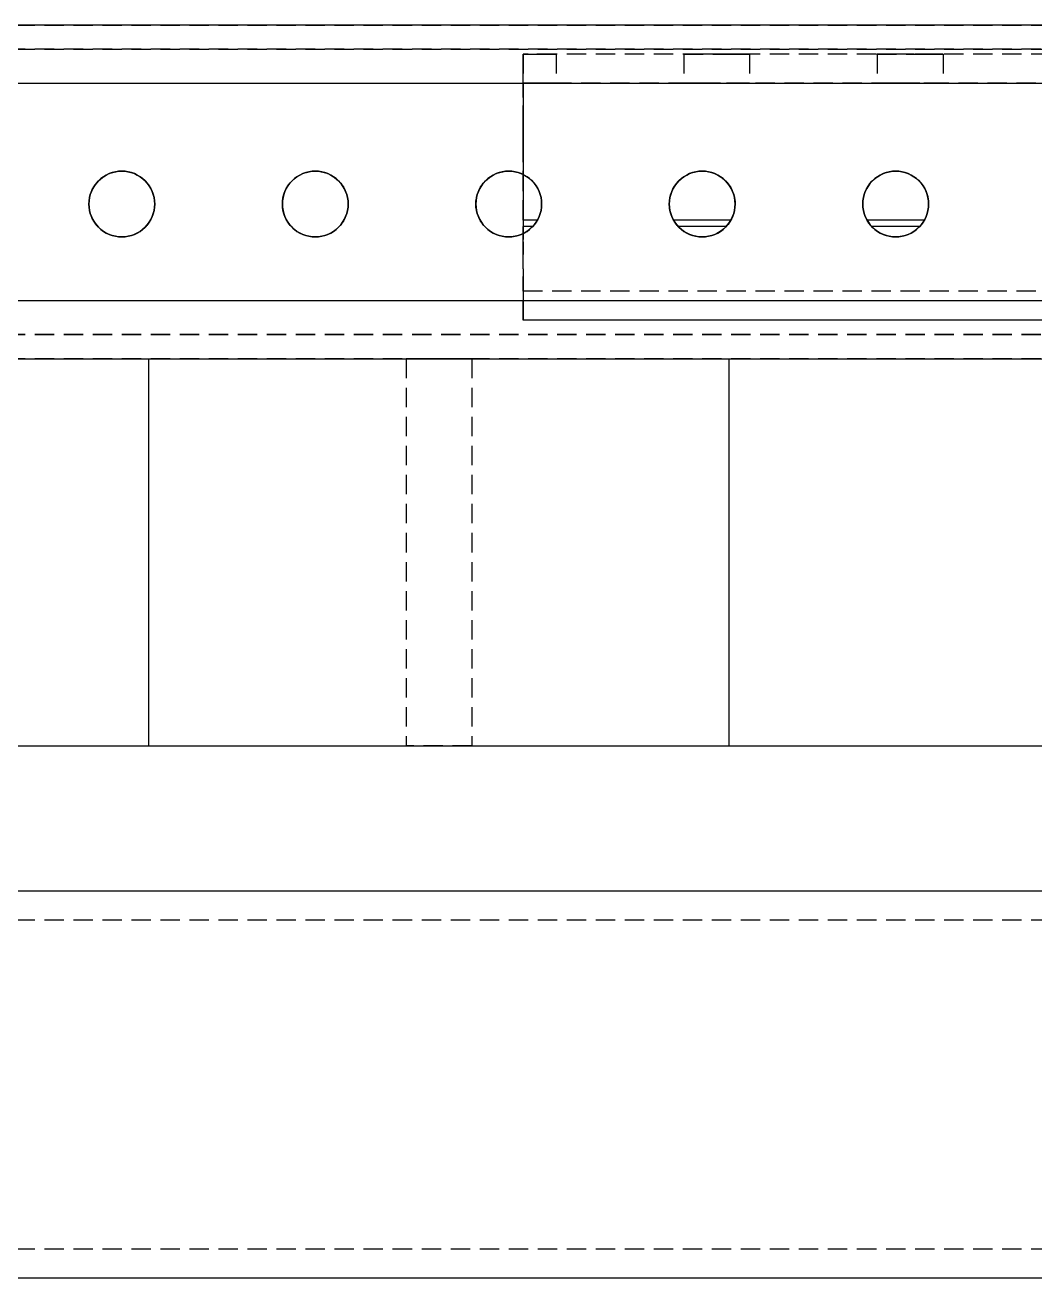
# Model space of a CAD drawing. Header units: metres. Extents: x -200 to 4040, y -1684 to 360.
# Drawn here: x 1070 to 1174.4, y -775 to -645.5 of the extents above; entities that cross this region are included whole.
import ezdxf

# ---------------------------------------------------------------- set-up
doc = ezdxf.new("R2010")
doc.units = ezdxf.units.M
doc.linetypes.add('DASHED2', pattern=[3, 2, -1])
for name, color, linetype in [('GIZLI', 8, 'DASHED2'), ('GORUNEN', 7, 'Continuous'), ('TEGET', 9, 'Continuous')]:
    doc.layers.add(name, color=color, linetype=linetype)

msp = doc.modelspace()

# ---------------------------------------------------------------- linework, layer by layer
at = {"layer": 'GIZLI'}
for points in [[(2630, -645.5), (445, -645.5)], [(445, -645.5), (2630, -645.5)], [(445, -645.5), (2630, -645.5)], [(2630, -648), (445, -648)], [(445, -648), (2630, -648)], [(2630, -648), (445, -648)], [(445, -648), (2630, -648)], [(1121.5, -653), (1121.5, -648.5)], [(1121.5, -651.5), (1121.5, -648.5)], [(2670, -648.5), (1121.5, -648.5)], [(1121.5, -651.5), (1121.5, -648.5)], [(1121.5, -648.5), (1121.5, -653)], [(2670, -648.5), (1121.5, -648.5)], [(1124.9, -648.5), (1121.5, -648.5)], [(1121.5, -648.5), (1121.5, -651.5)], [(1121.5, -648.5), (1123.13, -648.5)], [(1121.5, -648.5), (1121.5, -651.5)], [(1123.13, -648.5), (1124.9, -648.5)], [(1124.9, -648.5), (1124.9, -651.5)], [(1139.87, -648.5), (1138.1, -648.5)], [(1138.1, -648.5), (1143.13, -648.5)], [(1138.1, -648.5), (1138.1, -651.5)], [(1144.9, -648.5), (1139.87, -648.5)], [(1143.13, -648.5), (1144.9, -648.5)], [(1144.9, -648.5), (1144.9, -651.5)], [(1159.87, -648.5), (1158.1, -648.5)], [(1158.1, -648.5), (1163.13, -648.5)], [(1158.1, -648.5), (1158.1, -651.5)], [(1164.9, -648.5), (1159.87, -648.5)], [(1163.13, -648.5), (1164.9, -648.5)], [(1164.9, -648.5), (1164.9, -651.5)], [(1121.5, -653), (1121.5, -651.5)], [(1121.5, -651.5), (1121.5, -653)], [(1124.9, -651.5), (1121.5, -651.5)], [(1121.5, -651.5), (1123.13, -651.5)], [(3061.5, -651.5), (1121.5, -651.5)], [(3061.5, -651.5), (1121.5, -651.5)], [(1123.13, -651.5), (1124.9, -651.5)], [(1139.87, -651.5), (1138.1, -651.5)], [(1138.1, -651.5), (1143.13, -651.5)], [(1144.9, -651.5), (1139.87, -651.5)], [(1143.13, -651.5), (1144.9, -651.5)], [(1159.87, -651.5), (1158.1, -651.5)], [(1158.1, -651.5), (1163.13, -651.5)], [(1164.9, -651.5), (1159.87, -651.5)], [(1163.13, -651.5), (1164.9, -651.5)], [(1121.5, -653), (1121.5, -653.807)], [(1121.5, -653), (1121.5, -653.807)], [(1121.5, -653), (1121.5, -653.807)], [(1121.5, -653), (1121.5, -653.807)], [(1121.5, -655.269), (1121.5, -653.807)], [(1121.5, -653.807), (1121.5, -658.192)], [(1121.5, -653.807), (1121.5, -658.192)], [(1121.5, -653.807), (1121.5, -655.269)], [(1121.5, -658.192), (1121.5, -655.269)], [(1121.5, -655.917), (1121.5, -655.269)], [(1121.5, -655.269), (1121.5, -658.192)], [(1121.5, -655.269), (1121.5, -655.917)], [(1121.5, -655.917), (1121.5, -668.583)], [(1121.5, -658.84), (1121.5, -655.917)], [(1121.5, -655.917), (1121.5, -658.84)], [(1121.5, -668.583), (1121.5, -655.917)], [(1121.5, -658.192), (1121.5, -658.84)], [(1121.5, -658.192), (1121.5, -658.84)], [(1121.5, -658.84), (1121.5, -660.949)], [(1121.5, -665.66), (1121.5, -658.84)], [(1076.6, -664), (1076.616, -663.667), (1076.665, -663.337), (1076.746, -663.013), (1076.859, -662.699), (1077.001, -662.397), (1077.173, -662.111), (1077.372, -661.843), (1077.596, -661.596), (1077.843, -661.372), (1078.111, -661.173), (1078.397, -661.001), (1078.699, -660.859), (1079.013, -660.746), (1079.337, -660.665), (1079.667, -660.616), (1080, -660.6)], [(1080, -660.6), (1079.667, -660.616), (1079.337, -660.665), (1079.013, -660.746), (1078.699, -660.859), (1078.397, -661.001), (1078.111, -661.173), (1077.843, -661.372), (1077.596, -661.596), (1077.372, -661.843), (1077.173, -662.111), (1077.001, -662.397), (1076.859, -662.699), (1076.746, -663.013), (1076.665, -663.337), (1076.616, -663.667), (1076.6, -664)], [(1078.231, -661.097), (1078.503, -660.947), (1078.787, -660.824), (1079.081, -660.726), (1079.383, -660.656), (1079.69, -660.614), (1080, -660.6)], [(1080, -660.6), (1080.31, -660.614), (1080.617, -660.656), (1080.919, -660.726), (1081.213, -660.824), (1081.497, -660.947), (1081.769, -661.097)], [(1080, -660.6), (1080.333, -660.616), (1080.663, -660.665), (1080.987, -660.746), (1081.301, -660.859), (1081.603, -661.001), (1081.889, -661.173), (1082.157, -661.372), (1082.404, -661.596), (1082.628, -661.843), (1082.827, -662.111), (1082.999, -662.397), (1083.141, -662.699), (1083.254, -663.013), (1083.335, -663.337), (1083.384, -663.667), (1083.4, -664)], [(1083.4, -664), (1083.384, -663.667), (1083.335, -663.337), (1083.254, -663.013), (1083.141, -662.699), (1082.999, -662.397), (1082.827, -662.111), (1082.628, -661.843), (1082.404, -661.596), (1082.157, -661.372), (1081.889, -661.173), (1081.603, -661.001), (1081.301, -660.859), (1080.987, -660.746), (1080.663, -660.665), (1080.333, -660.616), (1080, -660.6)], [(1096.6, -664), (1096.616, -663.667), (1096.665, -663.337), (1096.746, -663.013), (1096.859, -662.699), (1097.001, -662.397), (1097.173, -662.111), (1097.372, -661.843), (1097.596, -661.596), (1097.843, -661.372), (1098.111, -661.173), (1098.397, -661.001), (1098.699, -660.859), (1099.013, -660.746), (1099.337, -660.665), (1099.667, -660.616), (1100, -660.6)], [(1100, -660.6), (1099.667, -660.616), (1099.337, -660.665), (1099.013, -660.746), (1098.699, -660.859), (1098.397, -661.001), (1098.111, -661.173), (1097.843, -661.372), (1097.596, -661.596), (1097.372, -661.843), (1097.173, -662.111), (1097.001, -662.397), (1096.859, -662.699), (1096.746, -663.013), (1096.665, -663.337), (1096.616, -663.667), (1096.6, -664)], [(1098.231, -661.097), (1098.503, -660.947), (1098.787, -660.824), (1099.081, -660.726), (1099.383, -660.656), (1099.69, -660.614), (1100, -660.6)], [(1100, -660.6), (1100.31, -660.614), (1100.617, -660.656), (1100.919, -660.726), (1101.213, -660.824), (1101.497, -660.947), (1101.769, -661.097)], [(1100, -660.6), (1100.333, -660.616), (1100.663, -660.665), (1100.987, -660.746), (1101.301, -660.859), (1101.603, -661.001), (1101.889, -661.173), (1102.157, -661.372), (1102.404, -661.596), (1102.628, -661.843), (1102.827, -662.111), (1102.999, -662.397), (1103.141, -662.699), (1103.254, -663.013), (1103.335, -663.337), (1103.384, -663.667), (1103.4, -664)], [(1103.4, -664), (1103.384, -663.667), (1103.335, -663.337), (1103.254, -663.013), (1103.141, -662.699), (1102.999, -662.397), (1102.827, -662.111), (1102.628, -661.843), (1102.404, -661.596), (1102.157, -661.372), (1101.889, -661.173), (1101.603, -661.001), (1101.301, -660.859), (1100.987, -660.746), (1100.663, -660.665), (1100.333, -660.616), (1100, -660.6)], [(1116.6, -664), (1116.616, -663.667), (1116.665, -663.337), (1116.746, -663.013), (1116.859, -662.699), (1117.001, -662.397), (1117.173, -662.111), (1117.372, -661.843), (1117.596, -661.596), (1117.843, -661.372), (1118.111, -661.173), (1118.397, -661.001), (1118.699, -660.859), (1119.013, -660.746), (1119.337, -660.665), (1119.667, -660.616), (1120, -660.6)], [(1120, -660.6), (1119.667, -660.616), (1119.337, -660.665), (1119.013, -660.746), (1118.699, -660.859), (1118.397, -661.001), (1118.111, -661.173), (1117.843, -661.372), (1117.596, -661.596), (1117.372, -661.843), (1117.173, -662.111), (1117.001, -662.397), (1116.859, -662.699), (1116.746, -663.013), (1116.665, -663.337), (1116.616, -663.667), (1116.6, -664)], [(1118.231, -661.097), (1118.503, -660.947), (1118.787, -660.824), (1119.081, -660.726), (1119.383, -660.656), (1119.69, -660.614), (1120, -660.6)], [(1120, -660.6), (1120.324, -660.615), (1120.645, -660.662), (1120.96, -660.738), (1121.267, -660.845), (1121.561, -660.98), (1121.842, -661.142), (1122.106, -661.331), (1122.351, -661.544), (1122.574, -661.779), (1122.774, -662.034), (1122.949, -662.307), (1123.097, -662.596), (1123.216, -662.897), (1123.307, -663.209), (1123.367, -663.528), (1123.392, -663.763), (1123.4, -664)], [(1120, -660.6), (1120.333, -660.616), (1120.663, -660.665), (1120.987, -660.746), (1121.301, -660.859), (1121.603, -661.001), (1121.889, -661.173), (1122.157, -661.372), (1122.404, -661.596), (1122.628, -661.843), (1122.827, -662.111), (1122.999, -662.397), (1123.141, -662.699), (1123.254, -663.013), (1123.335, -663.337), (1123.384, -663.667), (1123.4, -664)], [(1123.4, -664), (1123.384, -663.667), (1123.335, -663.337), (1123.254, -663.013), (1123.141, -662.699), (1122.999, -662.397), (1122.827, -662.111), (1122.628, -661.843), (1122.404, -661.596), (1122.157, -661.372), (1121.889, -661.173), (1121.603, -661.001), (1121.301, -660.859), (1120.987, -660.746), (1120.663, -660.665), (1120.333, -660.616), (1120, -660.6)], [(1136.6, -664), (1136.615, -663.676), (1136.662, -663.355), (1136.738, -663.04), (1136.845, -662.733), (1136.98, -662.439), (1137.142, -662.158), (1137.331, -661.894), (1137.544, -661.649), (1137.779, -661.426), (1138.034, -661.226), (1138.307, -661.051), (1138.596, -660.903), (1138.897, -660.784), (1139.209, -660.693), (1139.528, -660.633), (1139.763, -660.608), (1140, -660.6)], [(1136.6, -664), (1136.616, -663.667), (1136.665, -663.337), (1136.746, -663.013), (1136.859, -662.699), (1137.001, -662.397), (1137.173, -662.111), (1137.372, -661.843), (1137.596, -661.596), (1137.843, -661.372), (1138.111, -661.173), (1138.397, -661.001), (1138.699, -660.859), (1139.013, -660.746), (1139.337, -660.665), (1139.667, -660.616), (1140, -660.6)], [(1140, -660.6), (1139.667, -660.616), (1139.337, -660.665), (1139.013, -660.746), (1138.699, -660.859), (1138.397, -661.001), (1138.111, -661.173), (1137.843, -661.372), (1137.596, -661.596), (1137.372, -661.843), (1137.173, -662.111), (1137.001, -662.397), (1136.859, -662.699), (1136.746, -663.013), (1136.665, -663.337), (1136.616, -663.667), (1136.6, -664)], [(1140, -660.6), (1140.324, -660.615), (1140.645, -660.662), (1140.96, -660.738), (1141.267, -660.845), (1141.561, -660.98), (1141.842, -661.142), (1142.106, -661.331), (1142.351, -661.544), (1142.574, -661.779), (1142.774, -662.034), (1142.949, -662.307), (1143.097, -662.596), (1143.216, -662.897), (1143.307, -663.209), (1143.367, -663.528), (1143.392, -663.763), (1143.4, -664)], [(1140, -660.6), (1140.333, -660.616), (1140.663, -660.665), (1140.987, -660.746), (1141.301, -660.859), (1141.603, -661.001), (1141.889, -661.173), (1142.157, -661.372), (1142.404, -661.596), (1142.628, -661.843), (1142.827, -662.111), (1142.999, -662.397), (1143.141, -662.699), (1143.254, -663.013), (1143.335, -663.337), (1143.384, -663.667), (1143.4, -664)], [(1143.4, -664), (1143.384, -663.667), (1143.335, -663.337), (1143.254, -663.013), (1143.141, -662.699), (1142.999, -662.397), (1142.827, -662.111), (1142.628, -661.843), (1142.404, -661.596), (1142.157, -661.372), (1141.889, -661.173), (1141.603, -661.001), (1141.301, -660.859), (1140.987, -660.746), (1140.663, -660.665), (1140.333, -660.616), (1140, -660.6)], [(1156.6, -664), (1156.615, -663.676), (1156.662, -663.355), (1156.738, -663.04), (1156.845, -662.733), (1156.98, -662.439), (1157.142, -662.158), (1157.331, -661.894), (1157.544, -661.649), (1157.779, -661.426), (1158.034, -661.226), (1158.307, -661.051), (1158.596, -660.903), (1158.897, -660.784), (1159.209, -660.693), (1159.528, -660.633), (1159.763, -660.608), (1160, -660.6)], [(1156.6, -664), (1156.616, -663.667), (1156.665, -663.337), (1156.746, -663.013), (1156.859, -662.699), (1157.001, -662.397), (1157.173, -662.111), (1157.372, -661.843), (1157.596, -661.596), (1157.843, -661.372), (1158.111, -661.173), (1158.397, -661.001), (1158.699, -660.859), (1159.013, -660.746), (1159.337, -660.665), (1159.667, -660.616), (1160, -660.6)], [(1160, -660.6), (1159.667, -660.616), (1159.337, -660.665), (1159.013, -660.746), (1158.699, -660.859), (1158.397, -661.001), (1158.111, -661.173), (1157.843, -661.372), (1157.596, -661.596), (1157.372, -661.843), (1157.173, -662.111), (1157.001, -662.397), (1156.859, -662.699), (1156.746, -663.013), (1156.665, -663.337), (1156.616, -663.667), (1156.6, -664)], [(1160, -660.6), (1160.324, -660.615), (1160.645, -660.662), (1160.96, -660.738), (1161.267, -660.845), (1161.561, -660.98), (1161.842, -661.142), (1162.106, -661.331), (1162.351, -661.544), (1162.574, -661.779), (1162.774, -662.034), (1162.949, -662.307), (1163.097, -662.596), (1163.216, -662.897), (1163.307, -663.209), (1163.367, -663.528), (1163.392, -663.763), (1163.4, -664)], [(1160, -660.6), (1160.333, -660.616), (1160.663, -660.665), (1160.987, -660.746), (1161.301, -660.859), (1161.603, -661.001), (1161.889, -661.173), (1162.157, -661.372), (1162.404, -661.596), (1162.628, -661.843), (1162.827, -662.111), (1162.999, -662.397), (1163.141, -662.699), (1163.254, -663.013), (1163.335, -663.337), (1163.384, -663.667), (1163.4, -664)], [(1163.4, -664), (1163.384, -663.667), (1163.335, -663.337), (1163.254, -663.013), (1163.141, -662.699), (1162.999, -662.397), (1162.827, -662.111), (1162.628, -661.843), (1162.404, -661.596), (1162.157, -661.372), (1161.889, -661.173), (1161.603, -661.001), (1161.301, -660.859), (1160.987, -660.746), (1160.663, -660.665), (1160.333, -660.616), (1160, -660.6)], [(1076.6, -664), (1076.614, -663.69), (1076.656, -663.383), (1076.726, -663.081), (1076.824, -662.787), (1076.947, -662.503), (1077.097, -662.231)], [(1082.903, -662.231), (1083.053, -662.503), (1083.176, -662.787), (1083.274, -663.081), (1083.344, -663.383), (1083.386, -663.69), (1083.4, -664)], [(1096.6, -664), (1096.614, -663.69), (1096.656, -663.383), (1096.726, -663.081), (1096.824, -662.787), (1096.947, -662.503), (1097.097, -662.231)], [(1102.903, -662.231), (1103.053, -662.503), (1103.176, -662.787), (1103.274, -663.081), (1103.344, -663.383), (1103.386, -663.69), (1103.4, -664)], [(1116.6, -664), (1116.614, -663.69), (1116.656, -663.383), (1116.726, -663.081), (1116.824, -662.787), (1116.947, -662.503), (1117.097, -662.231)], [(1077.097, -665.769), (1076.947, -665.497), (1076.824, -665.213), (1076.726, -664.919), (1076.656, -664.617), (1076.614, -664.31), (1076.6, -664)], [(1080, -667.4), (1079.667, -667.384), (1079.337, -667.335), (1079.013, -667.254), (1078.699, -667.141), (1078.397, -666.999), (1078.111, -666.827), (1077.843, -666.628), (1077.596, -666.404), (1077.372, -666.157), (1077.173, -665.889), (1077.001, -665.603), (1076.859, -665.301), (1076.746, -664.987), (1076.665, -664.663), (1076.616, -664.333), (1076.6, -664)], [(1076.6, -664), (1076.616, -664.333), (1076.665, -664.663), (1076.746, -664.987), (1076.859, -665.301), (1077.001, -665.603), (1077.173, -665.889), (1077.372, -666.157), (1077.596, -666.404), (1077.843, -666.628), (1078.111, -666.827), (1078.397, -666.999), (1078.699, -667.141), (1079.013, -667.254), (1079.337, -667.335), (1079.667, -667.384), (1080, -667.4)], [(1083.4, -664), (1083.384, -664.333), (1083.335, -664.663), (1083.254, -664.987), (1083.141, -665.301), (1082.999, -665.603), (1082.827, -665.889), (1082.628, -666.157), (1082.404, -666.404), (1082.157, -666.628), (1081.889, -666.827), (1081.603, -666.999), (1081.301, -667.141), (1080.987, -667.254), (1080.663, -667.335), (1080.333, -667.384), (1080, -667.4)], [(1080, -667.4), (1080.333, -667.384), (1080.663, -667.335), (1080.987, -667.254), (1081.301, -667.141), (1081.603, -666.999), (1081.889, -666.827), (1082.157, -666.628), (1082.404, -666.404), (1082.628, -666.157), (1082.827, -665.889), (1082.999, -665.603), (1083.141, -665.301), (1083.254, -664.987), (1083.335, -664.663), (1083.384, -664.333), (1083.4, -664)], [(1083.4, -664), (1083.386, -664.31), (1083.344, -664.617), (1083.274, -664.919), (1083.176, -665.213), (1083.053, -665.497), (1082.903, -665.769)], [(1097.097, -665.769), (1096.947, -665.497), (1096.824, -665.213), (1096.726, -664.919), (1096.656, -664.617), (1096.614, -664.31), (1096.6, -664)], [(1100, -667.4), (1099.667, -667.384), (1099.337, -667.335), (1099.013, -667.254), (1098.699, -667.141), (1098.397, -666.999), (1098.111, -666.827), (1097.843, -666.628), (1097.596, -666.404), (1097.372, -666.157), (1097.173, -665.889), (1097.001, -665.603), (1096.859, -665.301), (1096.746, -664.987), (1096.665, -664.663), (1096.616, -664.333), (1096.6, -664)], [(1096.6, -664), (1096.616, -664.333), (1096.665, -664.663), (1096.746, -664.987), (1096.859, -665.301), (1097.001, -665.603), (1097.173, -665.889), (1097.372, -666.157), (1097.596, -666.404), (1097.843, -666.628), (1098.111, -666.827), (1098.397, -666.999), (1098.699, -667.141), (1099.013, -667.254), (1099.337, -667.335), (1099.667, -667.384), (1100, -667.4)], [(1103.4, -664), (1103.384, -664.333), (1103.335, -664.663), (1103.254, -664.987), (1103.141, -665.301), (1102.999, -665.603), (1102.827, -665.889), (1102.628, -666.157), (1102.404, -666.404), (1102.157, -666.628), (1101.889, -666.827), (1101.603, -666.999), (1101.301, -667.141), (1100.987, -667.254), (1100.663, -667.335), (1100.333, -667.384), (1100, -667.4)], [(1100, -667.4), (1100.333, -667.384), (1100.663, -667.335), (1100.987, -667.254), (1101.301, -667.141), (1101.603, -666.999), (1101.889, -666.827), (1102.157, -666.628), (1102.404, -666.404), (1102.628, -666.157), (1102.827, -665.889), (1102.999, -665.603), (1103.141, -665.301), (1103.254, -664.987), (1103.335, -664.663), (1103.384, -664.333), (1103.4, -664)], [(1103.4, -664), (1103.386, -664.31), (1103.344, -664.617), (1103.274, -664.919), (1103.176, -665.213), (1103.053, -665.497), (1102.903, -665.769)], [(1117.097, -665.769), (1116.947, -665.497), (1116.824, -665.213), (1116.726, -664.919), (1116.656, -664.617), (1116.614, -664.31), (1116.6, -664)], [(1120, -667.4), (1119.667, -667.384), (1119.337, -667.335), (1119.013, -667.254), (1118.699, -667.141), (1118.397, -666.999), (1118.111, -666.827), (1117.843, -666.628), (1117.596, -666.404), (1117.372, -666.157), (1117.173, -665.889), (1117.001, -665.603), (1116.859, -665.301), (1116.746, -664.987), (1116.665, -664.663), (1116.616, -664.333), (1116.6, -664)], [(1116.6, -664), (1116.616, -664.333), (1116.665, -664.663), (1116.746, -664.987), (1116.859, -665.301), (1117.001, -665.603), (1117.173, -665.889), (1117.372, -666.157), (1117.596, -666.404), (1117.843, -666.628), (1118.111, -666.827), (1118.397, -666.999), (1118.699, -667.141), (1119.013, -667.254), (1119.337, -667.335), (1119.667, -667.384), (1120, -667.4)], [(1123.4, -664), (1123.385, -664.324), (1123.338, -664.645), (1123.262, -664.96), (1123.155, -665.267), (1123.02, -665.561), (1122.858, -665.842), (1122.669, -666.106), (1122.456, -666.351), (1122.221, -666.574), (1121.966, -666.774), (1121.693, -666.949), (1121.404, -667.097), (1121.103, -667.216), (1120.791, -667.307), (1120.472, -667.367), (1120.237, -667.392), (1120, -667.4)], [(1123.4, -664), (1123.384, -664.333), (1123.335, -664.663), (1123.254, -664.987), (1123.141, -665.301), (1122.999, -665.603), (1122.827, -665.889), (1122.628, -666.157), (1122.404, -666.404), (1122.157, -666.628), (1121.889, -666.827), (1121.603, -666.999), (1121.301, -667.141), (1120.987, -667.254), (1120.663, -667.335), (1120.333, -667.384), (1120, -667.4)], [(1120, -667.4), (1120.333, -667.384), (1120.663, -667.335), (1120.987, -667.254), (1121.301, -667.141), (1121.603, -666.999), (1121.889, -666.827), (1122.157, -666.628), (1122.404, -666.404), (1122.628, -666.157), (1122.827, -665.889), (1122.999, -665.603), (1123.141, -665.301), (1123.254, -664.987), (1123.335, -664.663), (1123.384, -664.333), (1123.4, -664)], [(1140, -667.4), (1139.676, -667.385), (1139.355, -667.338), (1139.04, -667.262), (1138.733, -667.155), (1138.439, -667.02), (1138.158, -666.858), (1137.894, -666.669), (1137.649, -666.456), (1137.426, -666.221), (1137.226, -665.966), (1137.051, -665.693), (1136.903, -665.404), (1136.784, -665.103), (1136.693, -664.791), (1136.633, -664.472), (1136.608, -664.237), (1136.6, -664)], [(1140, -667.4), (1139.667, -667.384), (1139.337, -667.335), (1139.013, -667.254), (1138.699, -667.141), (1138.397, -666.999), (1138.111, -666.827), (1137.843, -666.628), (1137.596, -666.404), (1137.372, -666.157), (1137.173, -665.889), (1137.001, -665.603), (1136.859, -665.301), (1136.746, -664.987), (1136.665, -664.663), (1136.616, -664.333), (1136.6, -664)], [(1136.6, -664), (1136.616, -664.333), (1136.665, -664.663), (1136.746, -664.987), (1136.859, -665.301), (1137.001, -665.603), (1137.173, -665.889), (1137.372, -666.157), (1137.596, -666.404), (1137.843, -666.628), (1138.111, -666.827), (1138.397, -666.999), (1138.699, -667.141), (1139.013, -667.254), (1139.337, -667.335), (1139.667, -667.384), (1140, -667.4)], [(1143.4, -664), (1143.385, -664.324), (1143.338, -664.645), (1143.262, -664.96), (1143.155, -665.267), (1143.02, -665.561), (1142.858, -665.842), (1142.669, -666.106), (1142.456, -666.351), (1142.221, -666.574), (1141.966, -666.774), (1141.693, -666.949), (1141.404, -667.097), (1141.103, -667.216), (1140.791, -667.307), (1140.472, -667.367), (1140.237, -667.392), (1140, -667.4)], [(1143.4, -664), (1143.384, -664.333), (1143.335, -664.663), (1143.254, -664.987), (1143.141, -665.301), (1142.999, -665.603), (1142.827, -665.889), (1142.628, -666.157), (1142.404, -666.404), (1142.157, -666.628), (1141.889, -666.827), (1141.603, -666.999), (1141.301, -667.141), (1140.987, -667.254), (1140.663, -667.335), (1140.333, -667.384), (1140, -667.4)], [(1140, -667.4), (1140.333, -667.384), (1140.663, -667.335), (1140.987, -667.254), (1141.301, -667.141), (1141.603, -666.999), (1141.889, -666.827), (1142.157, -666.628), (1142.404, -666.404), (1142.628, -666.157), (1142.827, -665.889), (1142.999, -665.603), (1143.141, -665.301), (1143.254, -664.987), (1143.335, -664.663), (1143.384, -664.333), (1143.4, -664)], [(1160, -667.4), (1159.676, -667.385), (1159.355, -667.338), (1159.04, -667.262), (1158.733, -667.155), (1158.439, -667.02), (1158.158, -666.858), (1157.894, -666.669), (1157.649, -666.456), (1157.426, -666.221), (1157.226, -665.966), (1157.051, -665.693), (1156.903, -665.404), (1156.784, -665.103), (1156.693, -664.791), (1156.633, -664.472), (1156.608, -664.237), (1156.6, -664)], [(1160, -667.4), (1159.667, -667.384), (1159.337, -667.335), (1159.013, -667.254), (1158.699, -667.141), (1158.397, -666.999), (1158.111, -666.827), (1157.843, -666.628), (1157.596, -666.404), (1157.372, -666.157), (1157.173, -665.889), (1157.001, -665.603), (1156.859, -665.301), (1156.746, -664.987), (1156.665, -664.663), (1156.616, -664.333), (1156.6, -664)], [(1156.6, -664), (1156.616, -664.333), (1156.665, -664.663), (1156.746, -664.987), (1156.859, -665.301), (1157.001, -665.603), (1157.173, -665.889), (1157.372, -666.157), (1157.596, -666.404), (1157.843, -666.628), (1158.111, -666.827), (1158.397, -666.999), (1158.699, -667.141), (1159.013, -667.254), (1159.337, -667.335), (1159.667, -667.384), (1160, -667.4)], [(1163.4, -664), (1163.385, -664.324), (1163.338, -664.645), (1163.262, -664.96), (1163.155, -665.267), (1163.02, -665.561), (1162.858, -665.842), (1162.669, -666.106), (1162.456, -666.351), (1162.221, -666.574), (1161.966, -666.774), (1161.693, -666.949), (1161.404, -667.097), (1161.103, -667.216), (1160.791, -667.307), (1160.472, -667.367), (1160.237, -667.392), (1160, -667.4)], [(1163.4, -664), (1163.384, -664.333), (1163.335, -664.663), (1163.254, -664.987), (1163.141, -665.301), (1162.999, -665.603), (1162.827, -665.889), (1162.628, -666.157), (1162.404, -666.404), (1162.157, -666.628), (1161.889, -666.827), (1161.603, -666.999), (1161.301, -667.141), (1160.987, -667.254), (1160.663, -667.335), (1160.333, -667.384), (1160, -667.4)], [(1160, -667.4), (1160.333, -667.384), (1160.663, -667.335), (1160.987, -667.254), (1161.301, -667.141), (1161.603, -666.999), (1161.889, -666.827), (1162.157, -666.628), (1162.404, -666.404), (1162.628, -666.157), (1162.827, -665.889), (1162.999, -665.603), (1163.141, -665.301), (1163.254, -664.987), (1163.335, -664.663), (1163.384, -664.333), (1163.4, -664)], [(1080, -667.4), (1079.69, -667.386), (1079.383, -667.344), (1079.081, -667.274), (1078.787, -667.176), (1078.503, -667.053), (1078.231, -666.903)], [(1081.769, -666.903), (1081.497, -667.053), (1081.213, -667.176), (1080.919, -667.274), (1080.617, -667.344), (1080.31, -667.386), (1080, -667.4)], [(1100, -667.4), (1099.69, -667.386), (1099.383, -667.344), (1099.081, -667.274), (1098.787, -667.176), (1098.503, -667.053), (1098.231, -666.903)], [(1101.769, -666.903), (1101.497, -667.053), (1101.213, -667.176), (1100.919, -667.274), (1100.617, -667.344), (1100.31, -667.386), (1100, -667.4)], [(1120, -667.4), (1119.69, -667.386), (1119.383, -667.344), (1119.081, -667.274), (1118.787, -667.176), (1118.503, -667.053), (1118.231, -666.903)], [(1121.5, -665.66), (1121.5, -668.583)], [(1121.5, -665.66), (1121.5, -668.583)], [(1121.5, -665.66), (1121.5, -666.308)], [(1121.5, -669.231), (1121.5, -666.308)], [(1121.5, -669.231), (1121.5, -666.308)], [(1121.5, -670.693), (1121.5, -666.308)], [(1121.5, -670.693), (1121.5, -667.051)], [(1121.5, -669.231), (1121.5, -668.583)], [(1121.5, -668.583), (1121.5, -669.231)], [(1121.5, -670.693), (1121.5, -669.231)], [(1121.5, -670.693), (1121.5, -669.231)], [(1121.5, -670.693), (1121.5, -671.5)], [(1121.5, -670.693), (1121.5, -671.5)], [(1121.5, -670.693), (1121.5, -671.5)], [(1121.5, -670.693), (1121.5, -671.5)], [(1121.5, -673), (1121.5, -671.5)], [(1121.5, -676), (1121.5, -671.5)], [(1121.5, -671.5), (1121.5, -676)], [(1121.5, -671.5), (1121.5, -673)], [(3061.5, -673), (1121.5, -673)], [(1121.5, -676), (1121.5, -673)], [(1121.5, -673), (1121.5, -676)], [(3061.5, -673), (1121.5, -673)], [(3061.5, -673), (1121.5, -673)], [(3061.5, -673), (1121.5, -673)], [(1121.5, -676), (1121.5, -673)], [(1121.5, -673), (1121.5, -676)], [(3061.5, -676), (1121.5, -676)], [(2670, -676), (1121.5, -676)], [(3061.5, -676), (1121.5, -676)], [(3061.5, -676), (1121.5, -676)], [(2630, -677.5), (150, -677.5)], [(150, -677.5), (2630, -677.5)], [(2630, -680), (150, -680)], [(1082.8, -720), (1082.8, -680)], [(1082.8, -680), (1142.8, -680)], [(1109.4, -680), (1116.2, -680)], [(1116.2, -680), (1109.4, -680)], [(1109.4, -680), (1116.2, -680)], [(1116.2, -680), (1109.4, -680)], [(1109.4, -680), (1109.4, -720)], [(1109.4, -680), (1109.4, -720)], [(1116.2, -680), (1116.2, -720)], [(1116.2, -680), (1116.2, -720)], [(1142.8, -720), (1142.8, -680)], [(-100, -720), (3340, -720)], [(1082.8, -720), (1142.8, -720)], [(1082.8, -720), (1142.8, -720)], [(1109.4, -720), (1116.2, -720)], [(1116.2, -720), (1109.4, -720)], [(1109.4, -720), (1116.2, -720)], [(1116.2, -720), (1109.4, -720)], [(-100, -735), (3340, -735)], [(-80, -735), (3320, -735)], [(-80, -735), (3320, -735)], [(-80, -735), (3320, -735)], [(-80, -735), (3320, -735)], [(-80, -738), (3320, -738)], [(-80, -738), (3320, -738)], [(-80, -738), (3320, -738)], [(-80, -738), (3320, -738)], [(-80, -772), (3320, -772)], [(-80, -772), (3320, -772)], [(-80, -772), (3320, -772)], [(-80, -772), (3320, -772)], [(-80, -775), (3320, -775)], [(-80, -775), (3320, -775)], [(-80, -775), (3320, -775)]]:
    msp.add_lwpolyline(points, dxfattribs=at)
at = {"layer": 'GORUNEN'}
for points in [[(1460.2, -645.5), (483, -645.5)], [(1080, -660.6), (1079.667, -660.616), (1079.337, -660.665), (1079.013, -660.746), (1078.699, -660.859), (1078.397, -661.001), (1078.111, -661.173), (1077.843, -661.372), (1077.596, -661.596), (1077.372, -661.843), (1077.173, -662.111), (1077.001, -662.397), (1076.859, -662.699), (1076.746, -663.013), (1076.665, -663.337), (1076.616, -663.667), (1076.6, -664)], [(1077.097, -662.231), (1077.246, -662.006), (1077.413, -661.794), (1077.596, -661.596), (1077.794, -661.413), (1078.006, -661.246), (1078.231, -661.097)], [(1083.4, -664), (1083.384, -663.667), (1083.335, -663.337), (1083.254, -663.013), (1083.141, -662.699), (1082.999, -662.397), (1082.827, -662.111), (1082.628, -661.843), (1082.404, -661.596), (1082.157, -661.372), (1081.889, -661.173), (1081.603, -661.001), (1081.301, -660.859), (1080.987, -660.746), (1080.663, -660.665), (1080.333, -660.616), (1080, -660.6)], [(1081.769, -661.097), (1081.994, -661.246), (1082.206, -661.413), (1082.404, -661.596), (1082.587, -661.794), (1082.754, -662.006), (1082.903, -662.231)], [(1100, -660.6), (1099.667, -660.616), (1099.337, -660.665), (1099.013, -660.746), (1098.699, -660.859), (1098.397, -661.001), (1098.111, -661.173), (1097.843, -661.372), (1097.596, -661.596), (1097.372, -661.843), (1097.173, -662.111), (1097.001, -662.397), (1096.859, -662.699), (1096.746, -663.013), (1096.665, -663.337), (1096.616, -663.667), (1096.6, -664)], [(1097.097, -662.231), (1097.246, -662.006), (1097.413, -661.794), (1097.596, -661.596), (1097.794, -661.413), (1098.006, -661.246), (1098.231, -661.097)], [(1103.4, -664), (1103.384, -663.667), (1103.335, -663.337), (1103.254, -663.013), (1103.141, -662.699), (1102.999, -662.397), (1102.827, -662.111), (1102.628, -661.843), (1102.404, -661.596), (1102.157, -661.372), (1101.889, -661.173), (1101.603, -661.001), (1101.301, -660.859), (1100.987, -660.746), (1100.663, -660.665), (1100.333, -660.616), (1100, -660.6)], [(1101.769, -661.097), (1101.994, -661.246), (1102.206, -661.413), (1102.404, -661.596), (1102.587, -661.794), (1102.754, -662.006), (1102.903, -662.231)], [(1120, -660.6), (1119.667, -660.616), (1119.337, -660.665), (1119.013, -660.746), (1118.699, -660.859), (1118.397, -661.001), (1118.111, -661.173), (1117.843, -661.372), (1117.596, -661.596), (1117.372, -661.843), (1117.173, -662.111), (1117.001, -662.397), (1116.859, -662.699), (1116.746, -663.013), (1116.665, -663.337), (1116.616, -663.667), (1116.6, -664)], [(1117.097, -662.231), (1117.246, -662.006), (1117.413, -661.794), (1117.596, -661.596), (1117.794, -661.413), (1118.006, -661.246), (1118.231, -661.097)], [(1123.4, -664), (1123.384, -663.667), (1123.335, -663.337), (1123.254, -663.013), (1123.141, -662.699), (1122.999, -662.397), (1122.827, -662.111), (1122.628, -661.843), (1122.404, -661.596), (1122.157, -661.372), (1121.889, -661.173), (1121.603, -661.001), (1121.301, -660.859), (1120.987, -660.746), (1120.663, -660.665), (1120.333, -660.616), (1120, -660.6)], [(1121.5, -660.949), (1121.5, -665.66)], [(1140, -660.6), (1139.667, -660.616), (1139.337, -660.665), (1139.013, -660.746), (1138.699, -660.859), (1138.397, -661.001), (1138.111, -661.173), (1137.843, -661.372), (1137.596, -661.596), (1137.372, -661.843), (1137.173, -662.111), (1137.001, -662.397), (1136.859, -662.699), (1136.746, -663.013), (1136.665, -663.337), (1136.616, -663.667), (1136.6, -664)], [(1143.4, -664), (1143.384, -663.667), (1143.335, -663.337), (1143.254, -663.013), (1143.141, -662.699), (1142.999, -662.397), (1142.827, -662.111), (1142.628, -661.843), (1142.404, -661.596), (1142.157, -661.372), (1141.889, -661.173), (1141.603, -661.001), (1141.301, -660.859), (1140.987, -660.746), (1140.663, -660.665), (1140.333, -660.616), (1140, -660.6)], [(1160, -660.6), (1159.667, -660.616), (1159.337, -660.665), (1159.013, -660.746), (1158.699, -660.859), (1158.397, -661.001), (1158.111, -661.173), (1157.843, -661.372), (1157.596, -661.596), (1157.372, -661.843), (1157.173, -662.111), (1157.001, -662.397), (1156.859, -662.699), (1156.746, -663.013), (1156.665, -663.337), (1156.616, -663.667), (1156.6, -664)], [(1163.4, -664), (1163.384, -663.667), (1163.335, -663.337), (1163.254, -663.013), (1163.141, -662.699), (1162.999, -662.397), (1162.827, -662.111), (1162.628, -661.843), (1162.404, -661.596), (1162.157, -661.372), (1161.889, -661.173), (1161.603, -661.001), (1161.301, -660.859), (1160.987, -660.746), (1160.663, -660.665), (1160.333, -660.616), (1160, -660.6)], [(1076.6, -664), (1076.616, -664.333), (1076.665, -664.663), (1076.746, -664.987), (1076.859, -665.301), (1077.001, -665.603), (1077.173, -665.889), (1077.372, -666.157), (1077.596, -666.404), (1077.843, -666.628), (1078.111, -666.827), (1078.397, -666.999), (1078.699, -667.141), (1079.013, -667.254), (1079.337, -667.335), (1079.667, -667.384), (1080, -667.4)], [(1080, -667.4), (1080.333, -667.384), (1080.663, -667.335), (1080.987, -667.254), (1081.301, -667.141), (1081.603, -666.999), (1081.889, -666.827), (1082.157, -666.628), (1082.404, -666.404), (1082.628, -666.157), (1082.827, -665.889), (1082.999, -665.603), (1083.141, -665.301), (1083.254, -664.987), (1083.335, -664.663), (1083.384, -664.333), (1083.4, -664)], [(1096.6, -664), (1096.616, -664.333), (1096.665, -664.663), (1096.746, -664.987), (1096.859, -665.301), (1097.001, -665.603), (1097.173, -665.889), (1097.372, -666.157), (1097.596, -666.404), (1097.843, -666.628), (1098.111, -666.827), (1098.397, -666.999), (1098.699, -667.141), (1099.013, -667.254), (1099.337, -667.335), (1099.667, -667.384), (1100, -667.4)], [(1100, -667.4), (1100.333, -667.384), (1100.663, -667.335), (1100.987, -667.254), (1101.301, -667.141), (1101.603, -666.999), (1101.889, -666.827), (1102.157, -666.628), (1102.404, -666.404), (1102.628, -666.157), (1102.827, -665.889), (1102.999, -665.603), (1103.141, -665.301), (1103.254, -664.987), (1103.335, -664.663), (1103.384, -664.333), (1103.4, -664)], [(1116.6, -664), (1116.616, -664.333), (1116.665, -664.663), (1116.746, -664.987), (1116.859, -665.301), (1117.001, -665.603), (1117.173, -665.889), (1117.372, -666.157), (1117.596, -666.404), (1117.843, -666.628), (1118.111, -666.827), (1118.397, -666.999), (1118.699, -667.141), (1119.013, -667.254), (1119.337, -667.335), (1119.667, -667.384), (1120, -667.4)], [(1120, -667.4), (1120.333, -667.384), (1120.663, -667.335), (1120.987, -667.254), (1121.301, -667.141), (1121.603, -666.999), (1121.889, -666.827), (1122.157, -666.628), (1122.404, -666.404), (1122.628, -666.157), (1122.827, -665.889), (1122.999, -665.603), (1123.141, -665.301), (1123.254, -664.987), (1123.335, -664.663), (1123.384, -664.333), (1123.4, -664)], [(1136.6, -664), (1136.616, -664.333), (1136.665, -664.663), (1136.746, -664.987), (1136.859, -665.301), (1137.001, -665.603), (1137.173, -665.889), (1137.372, -666.157), (1137.596, -666.404), (1137.843, -666.628), (1138.111, -666.827), (1138.397, -666.999), (1138.699, -667.141), (1139.013, -667.254), (1139.337, -667.335), (1139.667, -667.384), (1140, -667.4)], [(1140, -667.4), (1140.333, -667.384), (1140.663, -667.335), (1140.987, -667.254), (1141.301, -667.141), (1141.603, -666.999), (1141.889, -666.827), (1142.157, -666.628), (1142.404, -666.404), (1142.628, -666.157), (1142.827, -665.889), (1142.999, -665.603), (1143.141, -665.301), (1143.254, -664.987), (1143.335, -664.663), (1143.384, -664.333), (1143.4, -664)], [(1156.6, -664), (1156.616, -664.333), (1156.665, -664.663), (1156.746, -664.987), (1156.859, -665.301), (1157.001, -665.603), (1157.173, -665.889), (1157.372, -666.157), (1157.596, -666.404), (1157.843, -666.628), (1158.111, -666.827), (1158.397, -666.999), (1158.699, -667.141), (1159.013, -667.254), (1159.337, -667.335), (1159.667, -667.384), (1160, -667.4)], [(1160, -667.4), (1160.333, -667.384), (1160.663, -667.335), (1160.987, -667.254), (1161.301, -667.141), (1161.603, -666.999), (1161.889, -666.827), (1162.157, -666.628), (1162.404, -666.404), (1162.628, -666.157), (1162.827, -665.889), (1162.999, -665.603), (1163.141, -665.301), (1163.254, -664.987), (1163.335, -664.663), (1163.384, -664.333), (1163.4, -664)], [(1078.231, -666.903), (1078.006, -666.754), (1077.794, -666.587), (1077.596, -666.404), (1077.413, -666.206), (1077.246, -665.994), (1077.097, -665.769)], [(1082.903, -665.769), (1082.754, -665.994), (1082.587, -666.206), (1082.404, -666.404), (1082.206, -666.587), (1081.994, -666.754), (1081.769, -666.903)], [(1098.231, -666.903), (1098.006, -666.754), (1097.794, -666.587), (1097.596, -666.404), (1097.413, -666.206), (1097.246, -665.994), (1097.097, -665.769)], [(1102.903, -665.769), (1102.754, -665.994), (1102.587, -666.206), (1102.404, -666.404), (1102.206, -666.587), (1101.994, -666.754), (1101.769, -666.903)], [(1118.231, -666.903), (1118.006, -666.754), (1117.794, -666.587), (1117.596, -666.404), (1117.413, -666.206), (1117.246, -665.994), (1117.097, -665.769)], [(1121.5, -665.66), (1121.5, -666.308)], [(1121.5, -667.051), (1121.5, -666.308)], [(710.4, -680), (1452.7, -680)], [(1082.8, -720), (1082.8, -680)], [(1082.8, -680), (1142.8, -680)], [(1142.8, -720), (1142.8, -680)], [(-100, -720), (3340, -720)], [(-100, -735), (3340, -735)], [(-80, -775), (3320, -775)]]:
    msp.add_lwpolyline(points, dxfattribs=at)
at = {"layer": 'TEGET'}
for points in [[(710.4, -651.5), (1460.2, -651.5)], [(1122.967, -665.66), (1121.5, -665.66)], [(1122.496, -666.308), (1121.5, -666.308)], [(1142.967, -665.66), (1137.033, -665.66)], [(1142.496, -666.308), (1137.504, -666.308)], [(1162.967, -665.66), (1157.033, -665.66)], [(1162.496, -666.308), (1157.504, -666.308)], [(1460.2, -674), (710.4, -674)]]:
    msp.add_lwpolyline(points, dxfattribs=at)

doc.saveas('drawing.dxf')
